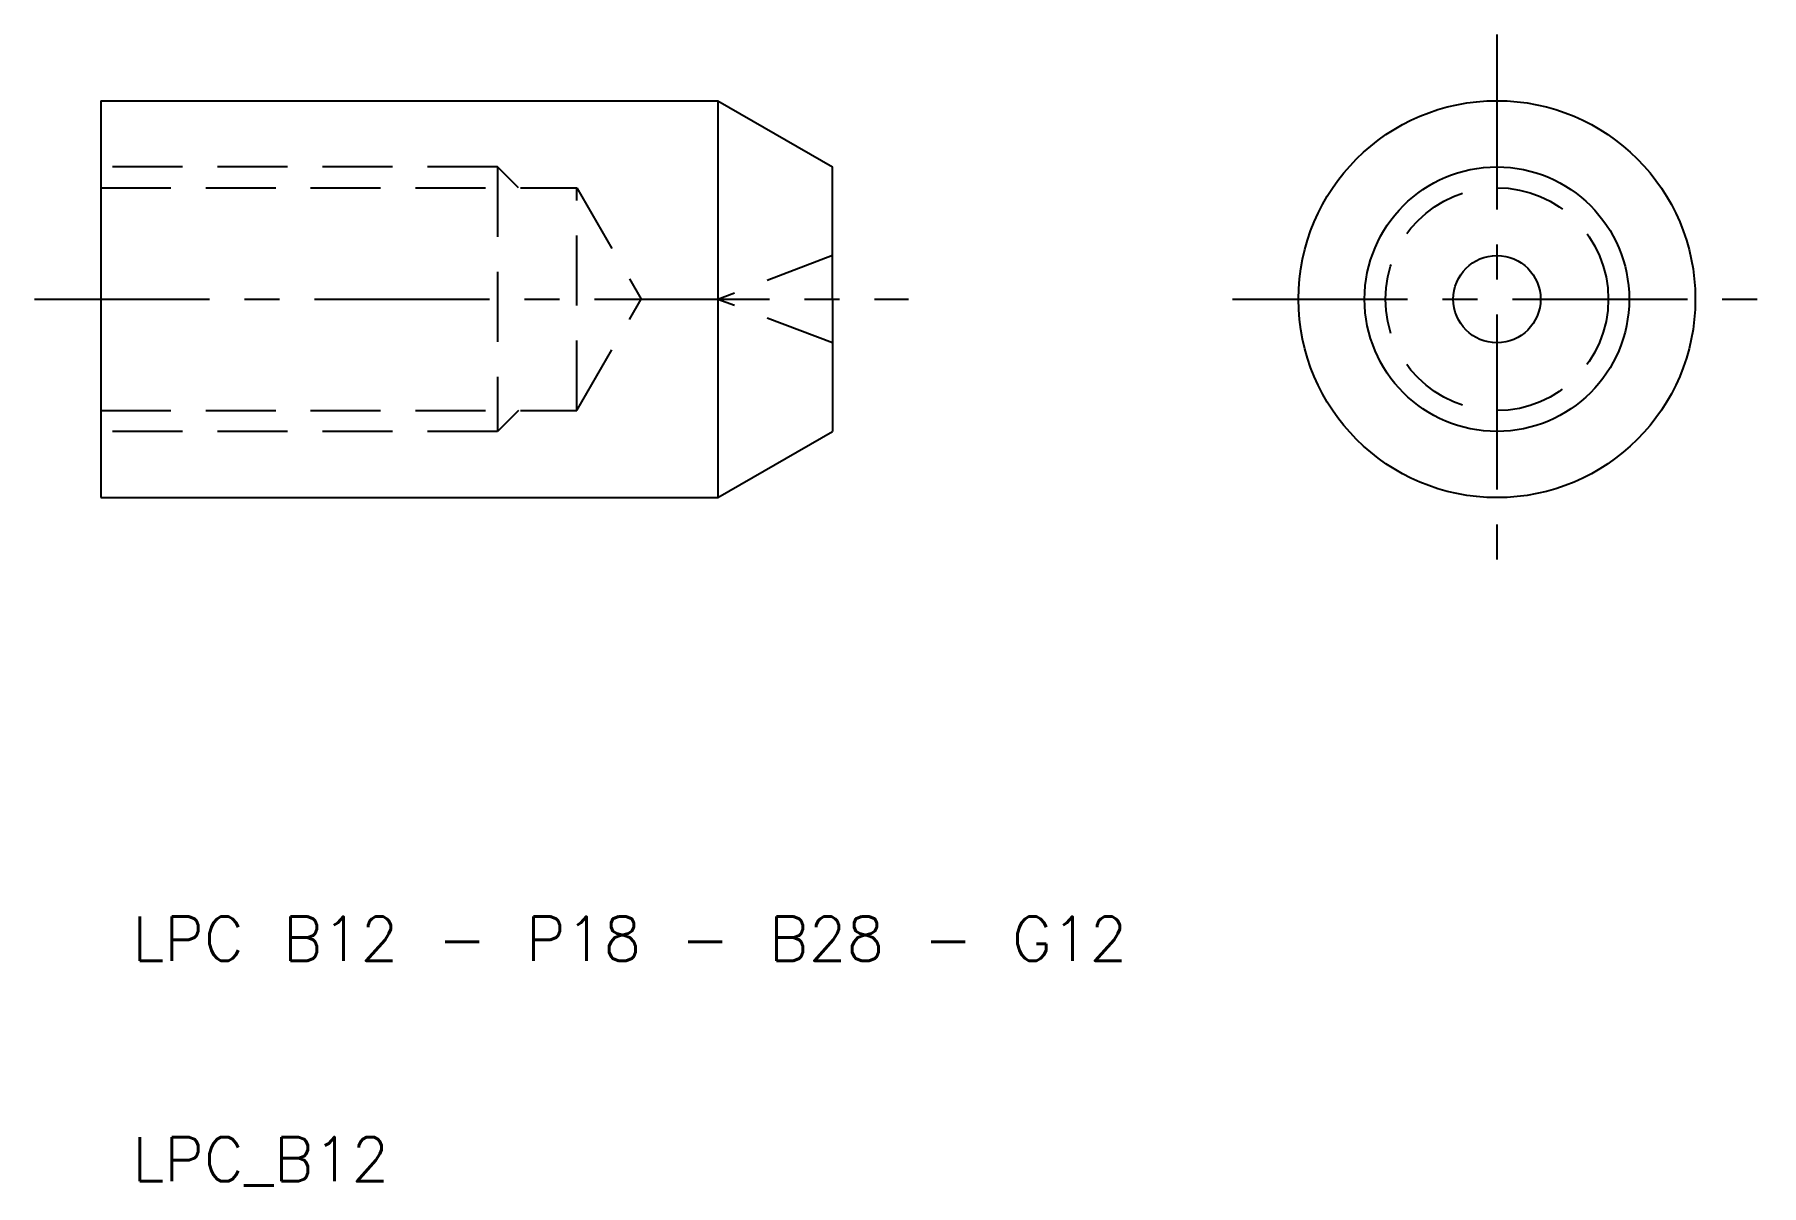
# Model space of a CAD drawing. Extents: x 36.7 to 115, y 9.8 to 62.
import ezdxf

# ---------------------------------------------------------------- set-up
doc = ezdxf.new("R2010")
doc.units = 0
doc.header["$LTSCALE"] = 0.25
doc.linetypes.add('CENTER', pattern=[50.8, 31.75, -6.35, 6.35, -6.35])
doc.linetypes.add('DASHED', pattern=[19.05, 12.7, -6.35])
doc.layers.get('0').update_dxf_attribs({"linetype": 'CONTINUOUS'})
doc.layers.add('CENTER', color=1, linetype='CENTER')
doc.styles.get("Standard").update_dxf_attribs({"font": 'txt.shx'})

msp = doc.modelspace()

# ---------------------------------------------------------------- linework, layer by layer
for p, q in [((39.666, 59), (39.666, 41)), ((39.666, 59), (67.666, 59)), ((67.666, 59), (67.666, 41)), ((67.666, 59), (72.862, 56)), ((72.862, 50), (72.862, 56)), ((72.862, 50), (72.862, 44)), ((67.666, 41), (72.862, 44)), ((39.666, 41), (67.666, 41))]:
    msp.add_line(p, q)
at = {"color": 3, "linetype": 'DASHED'}
for p, q in [((57.666, 56), (39.666, 56)), ((57.666, 56), (57.666, 44)), ((58.613, 55.053), (57.666, 56)), ((39.666, 55.053), (61.266, 55.053)), ((61.266, 55.053), (64.183, 50)), ((61.266, 44.947), (61.266, 55.053)), ((72.862, 51.981), (67.666, 49.991)), ((61.266, 44.947), (64.183, 50)), ((72.862, 48.019), (67.666, 49.991)), ((39.666, 44.947), (61.266, 44.947)), ((58.613, 44.947), (57.666, 44)), ((57.666, 44), (39.666, 44))]:
    msp.add_line(p, q, dxfattribs=at)
for radius in [9, 6, 1.981]:
    msp.add_circle((103, 50), radius)
msp.add_circle((103, 50), 5.053, dxfattribs=at)
at = {"layer": 'CENTER', "color": 1, "linetype": 'CENTER'}
for p, q in [((103, 62), (103, 38)), ((36.666, 50), (76.307, 50)), ((91, 50), (115, 50))]:
    msp.add_line(p, q, dxfattribs=at)

# ---------------------------------------------------------------- texts
for s, p in [('LPC B12 - P18 - B28 - G12', (41.095, 20)), ('LPC_B12', (41.095, 10))]:
    msp.add_text(s, height=2).set_placement(p)

doc.saveas('drawing.dxf')
